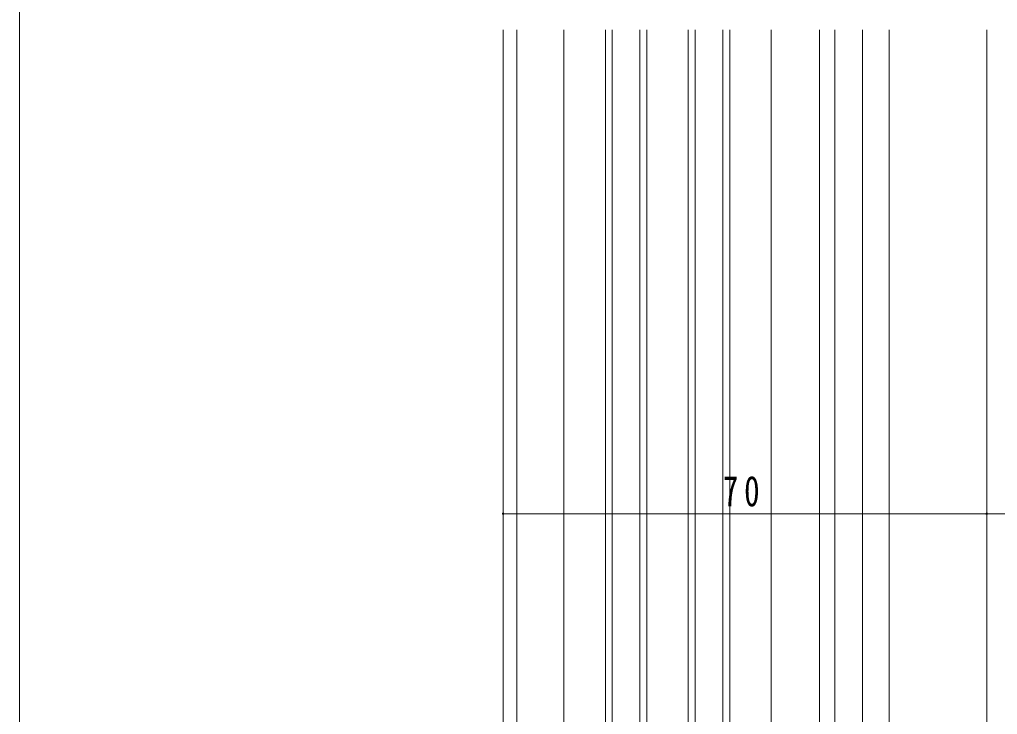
# Model space of a CAD drawing. Units: millimetres on the paper. Extents: x -397 to 397, y -282 to 282.
# Drawn here: x -393.9 to -252.4, y -112.8 to -12.2 of the extents above; entities that cross this region are included whole.
import ezdxf

# ---------------------------------------------------------------- set-up
doc = ezdxf.new("R2010")
doc.units = ezdxf.units.MM
for name, color, linetype, lineweight in [('0-1_YKK_ZWAK', 7, 'Continuous', 18), ('0-4_YKK_12', 2, 'Continuous', 18), ('0-6_YKK_D', 6, 'Continuous', 18)]:
    doc.layers.add(name, color=color, linetype=linetype, lineweight=lineweight)
doc.styles.add('ＭＳ ゴシック', font='')
doc.styles.get('ＭＳ ゴシック').set_extended_font_data('MS Gothic')

msp = doc.modelspace()

# ---------------------------------------------------------------- linework, layer by layer
at = {"layer": '0-1_YKK_ZWAK'}
msp.add_line((-393.908, -245.7), (-393.908, 279.3), dxfattribs=at)
at = {"layer": '0-4_YKK_12'}
for p, q in [((-323.908, -205.7), (-323.908, -13.7)), ((-321.908, -180.7), (-321.908, -13.7)), ((-315.108, -115.7), (-315.108, -13.7)), ((-309.108, -130.7), (-309.108, -13.7)), ((-308.108, -130.7), (-308.108, -13.7)), ((-304.108, -130.7), (-304.108, -13.7)), ((-303.108, -130.7), (-303.108, -13.7)), ((-297.108, -130.7), (-297.108, -13.7)), ((-296.108, -130.7), (-296.108, -13.7)), ((-292.108, -130.7), (-292.108, -13.7)), ((-291.108, -130.7), (-291.108, -13.7)), ((-285.108, -115.7), (-285.108, -13.7)), ((-278.108, -152.7), (-278.108, -13.7)), ((-275.908, -129.9), (-275.908, -13.7)), ((-271.908, -129.9), (-271.908, -13.7)), ((-268.008, -129.9), (-268.008, -13.7)), ((-253.908, -205.7), (-253.908, -13.7))]:
    msp.add_line(p, q, dxfattribs=at)
at = {"layer": '0-6_YKK_D'}
for p, q in [((-323.908, -111.802), (-323.908, -82.7)), ((-253.908, -111.802), (-253.908, -82.7)), ((-253.908, -110.167), (-253.908, -82.7))]:
    msp.add_line(p, q, dxfattribs=at)
msp.add_lwpolyline([(-323.908, -83.7), (-253.908, -83.7), (-106.614, -83.7)], dxfattribs=at)
for centre, start, end in [((-323.908, -83.7), 0, 180), ((-323.908, -83.7), 180, 0), ((-253.908, -83.7), 0, 180), ((-253.908, -83.7), 0, 180), ((-253.908, -83.7), 180, 0), ((-253.908, -83.7), 180, 0)]:
    msp.add_arc(centre, 0.106, start, end, dxfattribs=at)

# ---------------------------------------------------------------- texts
at = {"layer": '0-6_YKK_D', "color": 7, "insert": (-292.1, -82.7), "char_height": 4.399, "attachment_point": 7, "style": 'ＭＳ ゴシック'}
msp.add_mtext('\\T1.37;\\W0.75;70', dxfattribs=at)

doc.saveas('drawing.dxf')
